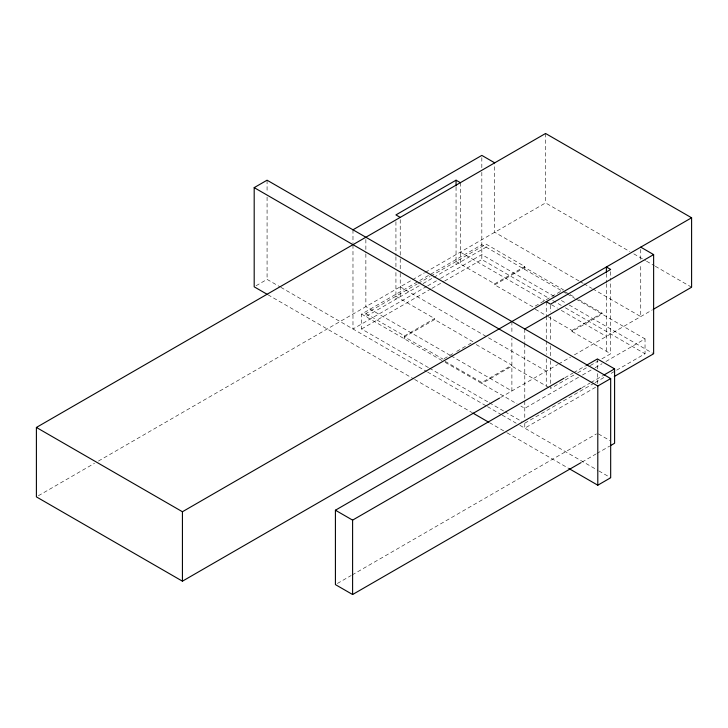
<?xml version="1.0" encoding="UTF-8"?>
<svg xmlns="http://www.w3.org/2000/svg" width="728" height="728" viewBox="0 0 728 728"><rect width="100%" height="100%" fill="white"/><g stroke="black" fill="none" stroke-linecap="round" stroke-linejoin="round"><path stroke-width="0.55" stroke-dasharray="3.64 2.73" d="M256.038 285.758L267.076 279.388L279.88 286.777M38.366 495.741L94.504 463.327M98.444 461.051L411.629 280.235M412.612 279.67L424.433 272.845M425.416 272.281L545.572 202.912L629.856 251.57M428.428 367.576L361.57 328.983L361.57 314.105L481.827 244.672L566.329 293.457M419.201 285.786L365.865 316.58L365.865 313.604L417.262 283.929M418.236 283.365L429.875 276.649M430.839 276.085L486.122 244.171L524.779 266.494L524.779 269.469M423.086 283.547L432.778 277.941M433.752 277.386L486.122 247.147L486.122 244.171M426.745 286.386L352.98 328.983L352.98 244.444M427.727 285.822L439.53 279.006M440.513 278.442L481.827 254.591L555.455 297.097M361.57 328.983L430.985 288.898M431.968 288.334L443.698 281.563M444.671 280.999L481.827 259.55L548.685 298.143M365.865 313.604L404.522 335.917L434.58 318.564L434.58 319.556L473.236 341.869L468.386 344.672M456.056 261.534L494.712 283.847L524.779 266.494M434.58 319.556L404.522 336.909L443.17 359.232M494.712 284.839L524.779 267.485L563.436 289.799L533.369 307.161L494.712 284.839L494.712 283.847M444.144 358.667L452.871 353.635M456.747 351.387L467.421 345.236M445.108 361.343L481.827 382.537L511.893 365.183L476.139 344.535M572.026 330.466L602.092 313.113L602.092 314.105L572.026 331.458L572.026 330.466L547.865 316.516M500.536 397.524L557.657 364.546M558.649 363.982L570.461 357.157M574.401 354.882L652.206 309.964M564.91 377.714L572.79 373.173M573.773 372.599L585.594 365.774M573.828 375.056L550.55 388.488L550.55 360.387M577.704 372.809L589.343 366.093M590.308 365.538L598.07 361.052M601.947 358.813L610.674 353.772L610.674 280.708M578.551 377.286L524.779 408.326L520.875 406.078M582.464 375.02L594.194 368.25M595.176 367.686L602.02 363.736M605.933 361.479L645.035 338.893L645.035 353.772L608.863 374.665M582.091 387.633L589.971 383.083M590.954 382.519L602.775 375.694M524.779 423.205L594.194 383.128M595.176 382.564L604.95 376.922M595.595 387.278L524.779 428.164L524.779 423.66M337.392 583.465L351.178 575.511M352.161 574.938L596.432 433.915M582.091 462.025L595.877 454.063M596.869 453.499L609.673 446.109M633.779 253.835L645.536 260.624M646.519 261.188L654.354 265.72M655.337 266.284L691.6 287.214M578.997 280.935L494.712 232.268L494.712 162.835M579.979 281.499L582.919 283.192M583.902 283.765L591.737 288.288M592.719 288.852L640.74 316.58L640.74 263.946M565.365 291.91L569.232 294.139M570.197 294.694L575.029 297.488M578.896 299.718L602.092 313.113M567.294 294.012L575.029 298.48M575.994 299.035L645.035 338.893M561.343 300.5L565.274 302.766M569.205 305.032L653.626 353.772M552.616 300.418L561.47 305.523M565.401 307.798L645.035 353.772M460.351 252.106L544.635 300.773M551.496 304.732L557.384 308.126M561.297 310.392L606.388 336.418M535.298 309.264L546.901 315.961M572.026 331.458L610.674 353.772M400.227 286.823L546.255 371.134M395.932 296.251L434.58 318.564M548.83 387.496L511.893 366.175L481.827 383.529L481.827 382.537M598.37 433.897L609.827 440.504M450.15 355.319L365.865 306.661L365.865 254.026M451.132 355.892L511.893 390.972L511.893 338.338M361.57 314.105L443.17 361.215M445.108 362.335L516.971 403.822M429.411 368.15L488.397 402.202M489.38 402.775L504.131 411.284M505.114 411.857L521.83 421.503M280.862 287.342L426.608 371.489M427.554 372.035L486.632 406.142M487.469 406.624L501.392 414.669M502.202 415.133L516.161 423.196M519.874 425.334L597.879 470.37M598.862 470.943L610.674 477.759M267.977 294.785L413.686 378.906M414.669 379.479L471.771 412.439M489.498 422.677L506.233 432.341M507.216 432.905L569.241 468.714M640.74 249.386L640.74 259.468M610.674 271.717L610.674 279.579M606.388 273.701L606.388 282.664M606.388 283.784L606.388 351.296M597.415 358.95L597.415 369.096M597.415 373.601L597.415 383.747M550.55 305.305L550.55 312.048M550.55 316.544L550.55 341.277M550.55 345.773L550.55 359.268M546.255 301.701L546.255 315.142M546.255 316.261L546.255 339.776M546.255 340.895L546.255 354.336M546.255 358.813L546.255 386.013M545.572 133.479L545.572 202.912M524.779 328.974L524.779 342.506M524.779 343.634L524.779 399.99M524.779 401.119L524.779 419.146M511.893 321.539L511.893 333.861M481.827 157.648L481.827 167.795M481.827 172.309L481.827 259.55M460.351 182.673L460.351 264.009M456.056 186.978L456.056 264.51M404.522 335.917L404.522 338.893M400.227 219.629L400.227 257.703M400.227 258.822L400.227 272.263M400.227 273.382L400.227 298.726M395.932 221.685L395.932 255.583M395.932 256.711L395.932 268.004M395.932 272.527L395.932 299.226M365.865 239.466L365.865 252.907M352.98 229.793L352.98 243.316M267.076 180.198L267.076 192.592M267.076 197.106L267.076 279.388"/><path stroke-width="1.09" d="M266.994 294.212L254.19 286.823L254.19 187.633L267.076 180.198L610.674 378.569L610.674 477.759L597.797 485.203L569.241 468.714M352.98 229.793L481.827 155.401L494.712 162.835M460.351 182.673L456.056 180.198L395.932 214.915L400.227 217.39M499.554 398.098L182.428 581.181L36.4 496.878L36.4 427.445L545.572 133.479L691.6 217.781L691.6 287.214L653.189 309.391M36.4 427.445L182.428 511.748L691.6 217.781M524.779 328.974L653.626 254.591L653.626 353.772L614.286 376.494M581.108 462.599L352.598 594.521L335.417 584.602L335.417 510.21L563.927 378.287M586.577 365.21L597.415 358.95L614.596 368.869L614.596 443.261L610.655 445.536M335.417 510.21L352.598 520.129L581.108 388.206M603.758 375.129L614.596 368.869M254.19 187.633L597.797 386.013L610.674 378.569M640.74 247.147L653.626 254.591M546.255 301.701L550.55 304.177L610.674 269.46L606.388 266.985L606.388 272.581M472.754 413.013L488.506 422.104M597.797 386.013L597.797 485.203M456.056 180.198L456.056 185.84M352.598 520.129L352.598 594.521M182.428 511.748L182.428 581.181"/></g></svg>
